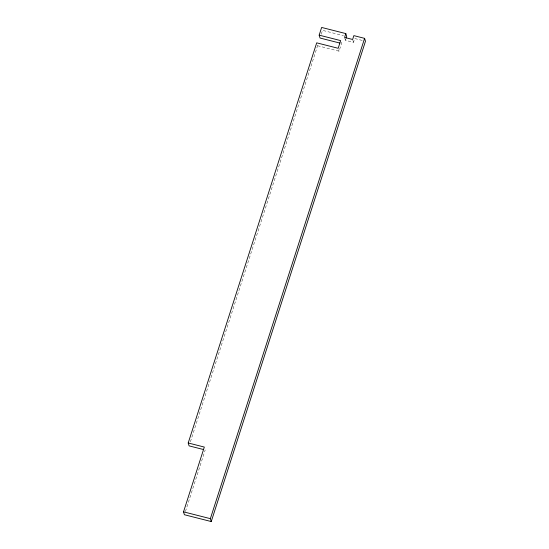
<?xml version="1.0" encoding="UTF-8"?>
<svg xmlns="http://www.w3.org/2000/svg" width="549" height="549" viewBox="0 0 549 549"><rect width="100%" height="100%" fill="white"/><g stroke="black" fill="none" stroke-linecap="round" stroke-linejoin="round"><path stroke-width="0.41" stroke-dasharray="2.75 2.06" d="M190.4 441.794L317.576 45.732L317.137 44.284M321.282 34.189L322.517 30.339L343.461 35.658M185.438 511.496L205.196 449.967M317.576 45.732L339.056 51.187L341.526 43.488L341.087 42.047M362.175 40.413L354.736 38.519L353.501 42.369L345.451 40.324L345.945 38.787M352.842 40.201L353.501 42.369M344.793 38.156L345.451 40.324M338.616 49.739L339.056 51.187"/><path stroke-width="0.82" d="M203.59 449.556L189.089 445.877L188.211 442.981L316.698 42.843L338.177 48.291L340.648 40.599L319.168 35.143L321.639 27.45L345.808 33.585L346.687 36.474L346.193 38.018M345.808 33.585L344.573 37.435L352.623 39.48L353.858 35.63L364.598 38.361L365.476 41.25L211.248 521.55L184.402 514.736L183.524 511.84L204.317 447.071L188.211 442.981M211.248 521.55L210.37 518.661L364.598 38.361M339.872 43.069L320.046 38.039L319.168 35.143M183.524 511.84L210.37 518.661"/></g></svg>
